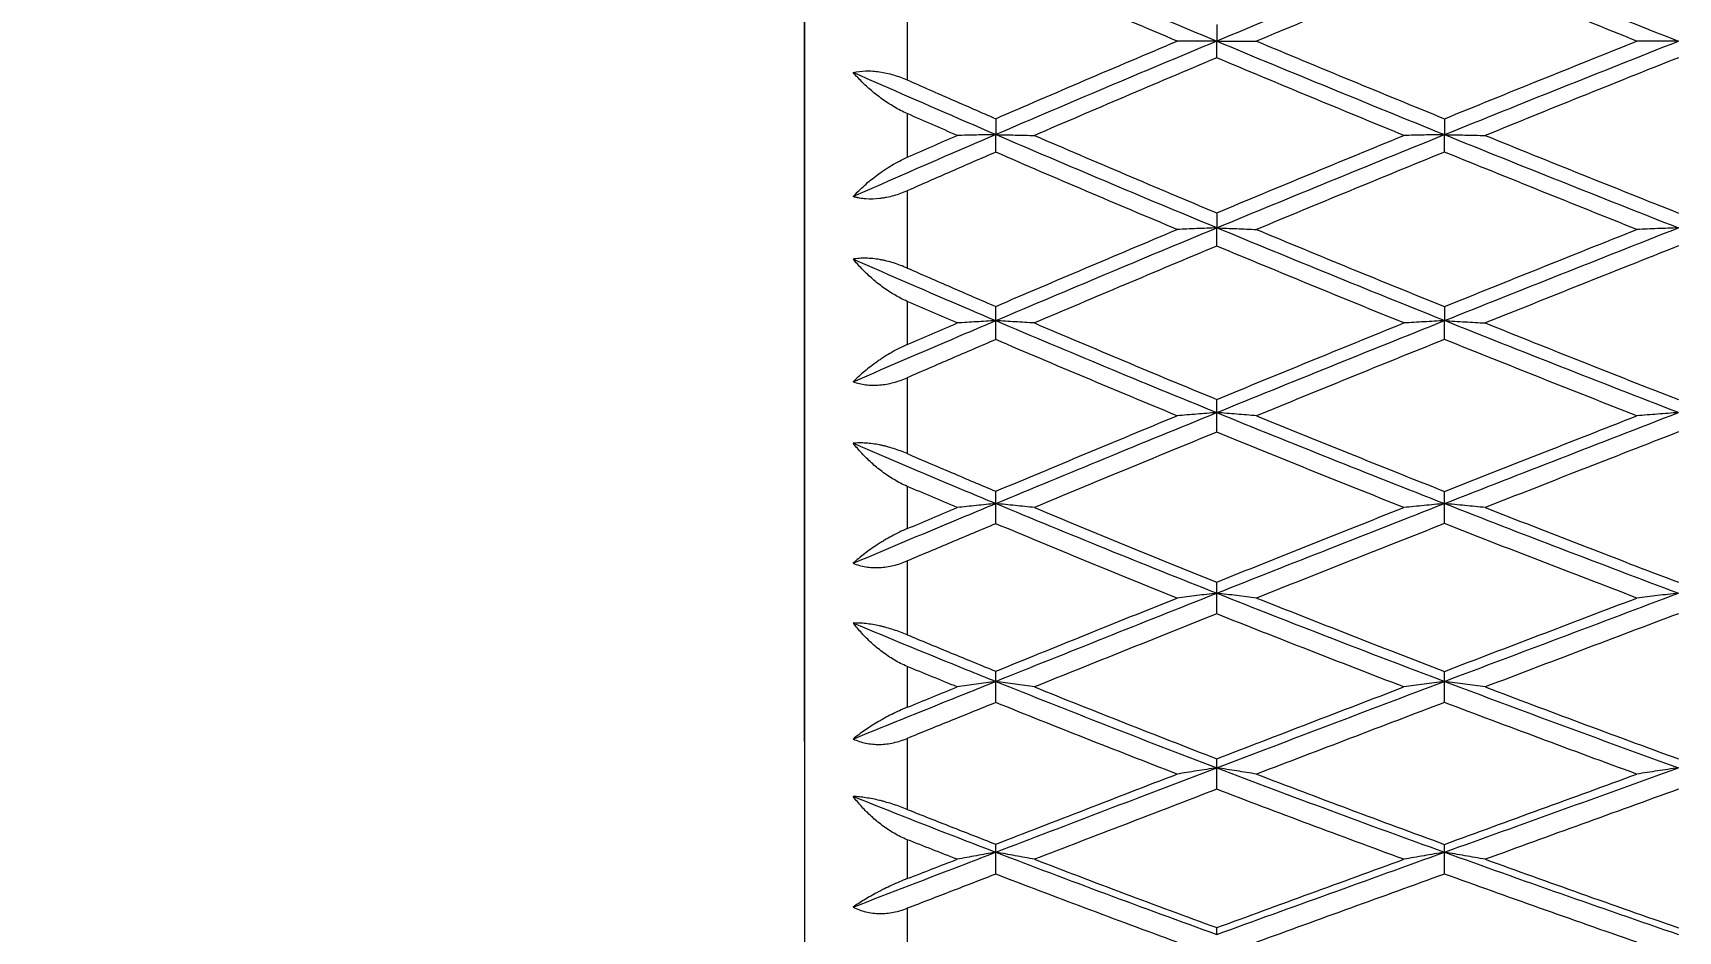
# Model space of a CAD drawing. Extents: x 6453 to 7582, y 0 to 827.
# Drawn here: x 6600.69 to 6616.67, y 208.62 to 217.34 of the extents above; entities that cross this region are included whole.
import ezdxf

# ---------------------------------------------------------------- set-up
doc = ezdxf.new("R2010")
doc.units = 0
doc.header["$LTSCALE"] = 30
doc.header["$MEASUREMENT"] = 0
doc.header["$PDMODE"] = 3
doc.header["$PDSIZE"] = -10
doc.layers.get('0').update_dxf_attribs({"linetype": 'CONTINUOUS'})
doc.layers.get('DEFPOINTS').update_dxf_attribs({"linetype": 'CONTINUOUS'})
doc.layers.add('1', color=7, linetype='CONTINUOUS')
doc.styles.add('Daelim Dimension', font='')
doc.styles.get('Daelim Dimension').set_extended_font_data('나눔고딕')
doc.dimstyles.new('DEFAULT', dxfattribs={"dimscale": 2, "dimtxt": 2, "dimasz": 2, "dimexe": 0, "dimexo": 2, "dimgap": 1, "dimtad": 1, "dimdec": 1, "dimzin": 9, "dimdsep": 46, "dimtxsty": 'Daelim Dimension', "dimcen": 0.5, "dimclrd": 252, "dimclre": 252, "dimclrt": 3, "dimadec": 1, "dimazin": 0, "dimtfac": 1, "dimtdec": 1, "dimtix": 1, "dimtmove": 0, "dimatfit": 3, "dimfxl": 1, "dimtolj": 1, "dimtzin": 1, "dimlwd": 9, "dimlwe": 9, "dimarcsym": 0})

# ---------------------------------------------------------------- blocks, each defined once
blk = doc.blocks.new('*D49')
at = {"color": 5, "lineweight": 9, "ltscale": 0.5, "transparency": 16777216}
for p, q in [((6677.333, 220.067), (6628.548, 268.005)), ((6604.922, 241.109), (6627.171, 263.751)), ((6649.476, 191.719), (6600.692, 239.657))]:
    blk.add_line(p, q, dxfattribs=at)
at = {"color": 5, "ltscale": 0.5, "transparency": 16777216}
for points in [[(6626.696, 264.218), (6627.647, 263.283), (6629.975, 266.604)], [(6604.446, 241.576), (6605.397, 240.641), (6602.118, 238.256)]]:
    blk.add_solid(points, dxfattribs=at)
at = {"layer": 'DEFPOINTS', "color": 0, "ltscale": 0.5, "transparency": 16777216}
for p in [(6629.975, 266.604), (6680.186, 217.263), (6652.329, 188.915)]:
    blk.add_point(p, dxfattribs=at)
at = {"color": 7, "ltscale": 0.5, "transparency": 16777216, "insert": (6610.763, 257.622), "char_height": 10, "attachment_point": 5, "rotation": 45.5011, "style": 'Daelim Dimension'}
blk.add_mtext('\\A1;40', dxfattribs=at)

msp = doc.modelspace()

# ---------------------------------------------------------------- linework, layer by layer
at = {"layer": '1', "color": 7, "linetype": 'Continuous', "lineweight": 18}
for p, q in [((6608.185, 233.763), (6608.185, 200.763)), ((6608.185, 210.463), (6608.185, 224.063))]:
    msp.add_line(p, q, dxfattribs=at)
for points in [[(6610.044, 218.171), (6610.748, 217.869), (6611.464, 217.566), (6612.19, 217.263)], [(6614.403, 218.171), (6613.655, 217.869), (6612.917, 217.566), (6612.19, 217.263)], [(6614.403, 218.171), (6615.15, 217.869), (6615.908, 217.566), (6616.675, 217.263)], [(6611.805, 217.263), (6611.511, 217.388), (6610.922, 217.638), (6610.336, 217.89), (6610.044, 218.016)], [(6614.403, 218.018), (6614.09, 217.89), (6613.473, 217.637), (6612.873, 217.387), (6612.577, 217.263)], [(6616.271, 217.263), (6615.961, 217.388), (6615.338, 217.638), (6614.715, 217.891), (6614.403, 218.018)], [(6612.19, 217.425), (6612.19, 217.398), (6612.19, 217.344), (6612.19, 217.29), (6612.19, 217.263)], [(6612.19, 217.263), (6611.464, 216.96), (6610.748, 216.658), (6610.044, 216.355)], [(6610.044, 216.51), (6610.328, 216.633), (6610.905, 216.882), (6611.502, 217.135), (6611.805, 217.263)], [(6612.19, 217.263), (6612.126, 217.263), (6611.997, 217.263), (6611.869, 217.263), (6611.805, 217.263)], [(6612.19, 217.101), (6612.19, 217.128), (6612.19, 217.182), (6612.19, 217.236), (6612.19, 217.263)], [(6612.19, 217.263), (6612.255, 217.263), (6612.384, 217.263), (6612.513, 217.263), (6612.577, 217.263)], [(6612.19, 217.263), (6612.917, 216.96), (6613.655, 216.658), (6614.403, 216.355)], [(6612.577, 217.263), (6612.881, 217.136), (6613.49, 216.883), (6614.098, 216.633), (6614.403, 216.509)], [(6614.403, 216.509), (6614.707, 216.633), (6615.323, 216.883), (6615.953, 217.136), (6616.271, 217.263)], [(6614.403, 216.355), (6615.15, 216.658), (6615.908, 216.96), (6616.675, 217.263)], [(6616.675, 217.263), (6616.607, 217.263), (6616.472, 217.263), (6616.338, 217.263), (6616.271, 217.263)], [(6612.19, 217.101), (6611.886, 216.973), (6611.286, 216.719), (6610.706, 216.47), (6610.42, 216.347)], [(6614.008, 216.347), (6613.705, 216.472), (6613.099, 216.721), (6612.493, 216.974), (6612.19, 217.101)], [(6616.675, 217.102), (6616.354, 216.975), (6615.721, 216.721), (6615.104, 216.471), (6614.799, 216.347)], [(6609.185, 216.559), (6609.14, 216.579), (6609.055, 216.623), (6608.939, 216.7), (6608.834, 216.782), (6608.742, 216.868), (6608.685, 216.928), (6608.658, 216.958)], [(6609.185, 216.886), (6609.328, 216.823), (6609.614, 216.697), (6609.901, 216.572), (6610.044, 216.51)], [(6609.669, 216.347), (6609.589, 216.383), (6609.427, 216.453), (6609.265, 216.524), (6609.185, 216.559)], [(6610.044, 216.51), (6610.044, 216.484), (6610.044, 216.433), (6610.044, 216.381), (6610.044, 216.355)], [(6614.403, 216.509), (6614.403, 216.483), (6614.403, 216.432), (6614.403, 216.381), (6614.403, 216.355)], [(6609.185, 216.136), (6609.265, 216.171), (6609.425, 216.241), (6609.588, 216.312), (6609.669, 216.347)], [(6610.044, 216.355), (6609.981, 216.354), (6609.856, 216.351), (6609.731, 216.349), (6609.669, 216.347)], [(6610.044, 216.185), (6610.044, 216.213), (6610.044, 216.27), (6610.044, 216.327), (6610.044, 216.355)], [(6612.19, 215.45), (6611.464, 215.751), (6610.748, 216.053), (6610.044, 216.355)], [(6610.044, 216.355), (6610.107, 216.354), (6610.232, 216.351), (6610.358, 216.349), (6610.42, 216.347)], [(6610.42, 216.347), (6610.714, 216.221), (6611.303, 215.969), (6611.894, 215.719), (6612.19, 215.595)], [(6612.19, 215.45), (6612.917, 215.751), (6613.655, 216.053), (6614.403, 216.355)], [(6612.19, 215.595), (6612.486, 215.719), (6613.084, 215.968), (6613.697, 216.22), (6614.008, 216.347)], [(6614.403, 216.355), (6614.336, 216.354), (6614.204, 216.351), (6614.073, 216.349), (6614.008, 216.347)], [(6614.403, 216.186), (6614.403, 216.214), (6614.403, 216.271), (6614.403, 216.327), (6614.403, 216.355)], [(6614.403, 216.355), (6615.15, 216.053), (6615.908, 215.751), (6616.675, 215.45)], [(6614.403, 216.355), (6614.469, 216.354), (6614.601, 216.351), (6614.733, 216.349), (6614.799, 216.347)], [(6614.799, 216.347), (6615.112, 216.22), (6615.738, 215.967), (6616.363, 215.718), (6616.675, 215.594)], [(6610.044, 216.185), (6609.898, 216.122), (6609.609, 215.996), (6609.325, 215.872), (6609.185, 215.81)], [(6611.805, 215.434), (6611.511, 215.558), (6610.922, 215.807), (6610.336, 216.058), (6610.044, 216.185)], [(6614.403, 216.186), (6614.091, 216.059), (6613.475, 215.806), (6612.874, 215.558), (6612.577, 215.434)], [(6616.271, 215.434), (6615.961, 215.558), (6615.338, 215.807), (6614.715, 216.059), (6614.403, 216.186)], [(6612.19, 215.595), (6612.19, 215.571), (6612.19, 215.522), (6612.19, 215.474), (6612.19, 215.45)], [(6610.044, 214.549), (6610.748, 214.848), (6611.464, 215.149), (6612.19, 215.45)], [(6610.044, 214.687), (6610.329, 214.809), (6610.908, 215.056), (6611.504, 215.307), (6611.805, 215.434)], [(6612.19, 215.45), (6612.126, 215.447), (6611.997, 215.442), (6611.869, 215.437), (6611.805, 215.434)], [(6612.19, 215.273), (6612.19, 215.302), (6612.19, 215.361), (6612.19, 215.42), (6612.19, 215.45)], [(6614.403, 214.549), (6613.655, 214.848), (6612.917, 215.149), (6612.19, 215.45)], [(6612.19, 215.45), (6612.255, 215.447), (6612.384, 215.442), (6612.513, 215.437), (6612.577, 215.434)], [(6612.577, 215.434), (6612.881, 215.307), (6613.49, 215.056), (6614.098, 214.808), (6614.403, 214.685)], [(6614.403, 214.549), (6615.15, 214.848), (6615.908, 215.149), (6616.675, 215.45)], [(6614.403, 214.685), (6614.707, 214.808), (6615.322, 215.056), (6615.952, 215.307), (6616.271, 215.434)], [(6616.675, 215.45), (6616.607, 215.447), (6616.472, 215.442), (6616.338, 215.437), (6616.271, 215.434)], [(6612.19, 215.273), (6611.887, 215.146), (6611.289, 214.895), (6610.707, 214.648), (6610.42, 214.526)], [(6614.008, 214.526), (6613.705, 214.649), (6613.099, 214.896), (6612.493, 215.147), (6612.19, 215.273)], [(6616.675, 215.274), (6616.354, 215.147), (6615.721, 214.896), (6615.103, 214.648), (6614.799, 214.526)], [(6609.185, 214.736), (6609.14, 214.755), (6609.055, 214.8), (6608.939, 214.877), (6608.834, 214.963), (6608.742, 215.052), (6608.685, 215.115), (6608.658, 215.147)], [(6609.185, 215.059), (6609.325, 214.998), (6609.609, 214.874), (6609.898, 214.749), (6610.044, 214.687)], [(6609.669, 214.526), (6609.588, 214.561), (6609.426, 214.631), (6609.265, 214.701), (6609.185, 214.736)], [(6610.044, 214.549), (6610.044, 214.572), (6610.044, 214.618), (6610.044, 214.664), (6610.044, 214.687)], [(6614.403, 214.685), (6614.403, 214.663), (6614.403, 214.617), (6614.403, 214.572), (6614.403, 214.549)], [(6609.185, 214.316), (6609.265, 214.351), (6609.426, 214.421), (6609.588, 214.491), (6609.669, 214.526)], [(6610.044, 214.549), (6609.981, 214.545), (6609.856, 214.537), (6609.731, 214.53), (6609.669, 214.526)], [(6610.044, 214.365), (6610.044, 214.396), (6610.044, 214.457), (6610.044, 214.518), (6610.044, 214.549)], [(6610.044, 214.549), (6610.748, 214.25), (6611.464, 213.952), (6612.19, 213.656)], [(6610.42, 214.526), (6610.358, 214.53), (6610.232, 214.537), (6610.107, 214.545), (6610.044, 214.549)], [(6610.42, 214.526), (6610.705, 214.404), (6611.285, 214.159), (6611.885, 213.909), (6612.19, 213.784)], [(6612.19, 213.656), (6612.917, 213.952), (6613.655, 214.25), (6614.403, 214.549)], [(6612.19, 213.784), (6612.486, 213.905), (6613.084, 214.15), (6613.697, 214.4), (6614.008, 214.526)], [(6614.403, 214.549), (6614.336, 214.545), (6614.204, 214.537), (6614.073, 214.53), (6614.008, 214.526)], [(6614.403, 214.366), (6614.403, 214.397), (6614.403, 214.458), (6614.403, 214.519), (6614.403, 214.549)], [(6616.675, 213.656), (6615.908, 213.952), (6615.15, 214.25), (6614.403, 214.549)], [(6614.403, 214.549), (6614.469, 214.545), (6614.601, 214.537), (6614.733, 214.53), (6614.799, 214.526)], [(6614.799, 214.526), (6615.112, 214.4), (6615.738, 214.15), (6616.363, 213.904), (6616.675, 213.782)], [(6610.044, 214.365), (6609.899, 214.303), (6609.61, 214.179), (6609.326, 214.056), (6609.185, 213.995)], [(6611.805, 213.625), (6611.505, 213.749), (6610.912, 213.996), (6610.331, 214.242), (6610.044, 214.365)], [(6614.403, 214.366), (6614.091, 214.241), (6613.475, 213.992), (6612.874, 213.746), (6612.577, 213.625)], [(6616.271, 213.625), (6615.961, 213.746), (6615.338, 213.991), (6614.715, 214.241), (6614.403, 214.366)], [(6610.044, 212.773), (6610.748, 213.065), (6611.464, 213.36), (6612.19, 213.656)], [(6612.19, 213.656), (6612.126, 213.651), (6611.997, 213.64), (6611.869, 213.63), (6611.805, 213.625)], [(6612.19, 213.656), (6612.19, 213.677), (6612.19, 213.72), (6612.19, 213.762), (6612.19, 213.784)], [(6612.19, 213.466), (6612.19, 213.498), (6612.19, 213.561), (6612.19, 213.624), (6612.19, 213.656)], [(6612.19, 213.656), (6612.917, 213.36), (6613.655, 213.065), (6614.403, 212.773)], [(6612.577, 213.625), (6612.513, 213.63), (6612.384, 213.64), (6612.255, 213.651), (6612.19, 213.656)], [(6614.403, 212.773), (6615.15, 213.065), (6615.908, 213.36), (6616.675, 213.656)], [(6616.675, 213.656), (6616.607, 213.651), (6616.472, 213.64), (6616.338, 213.63), (6616.271, 213.625)], [(6610.044, 212.892), (6610.329, 213.011), (6610.908, 213.253), (6611.503, 213.5), (6611.805, 213.625)], [(6612.577, 213.625), (6612.871, 213.505), (6613.469, 213.262), (6614.088, 213.015), (6614.403, 212.89)], [(6614.403, 212.89), (6614.705, 213.01), (6615.318, 213.251), (6615.951, 213.499), (6616.271, 213.625)], [(6609.185, 212.939), (6609.14, 212.958), (6609.055, 213.003), (6608.939, 213.081), (6608.834, 213.168), (6608.742, 213.26), (6608.685, 213.325), (6608.658, 213.358)], [(6612.19, 213.466), (6611.887, 213.342), (6611.289, 213.095), (6610.707, 212.854), (6610.42, 212.734)], [(6614.008, 212.734), (6613.698, 212.857), (6613.084, 213.102), (6612.486, 213.345), (6612.19, 213.466)], [(6616.675, 213.468), (6616.352, 213.342), (6615.717, 213.094), (6615.101, 212.853), (6614.799, 212.734)], [(6609.185, 213.257), (6609.326, 213.196), (6609.611, 213.074), (6609.899, 212.953), (6610.044, 212.892)], [(6609.669, 212.734), (6609.588, 212.768), (6609.426, 212.837), (6609.265, 212.905), (6609.185, 212.939)], [(6610.044, 212.773), (6610.044, 212.793), (6610.044, 212.832), (6610.044, 212.872), (6610.044, 212.892)], [(6614.403, 212.773), (6614.403, 212.792), (6614.403, 212.831), (6614.403, 212.871), (6614.403, 212.89)], [(6609.185, 212.529), (6609.265, 212.563), (6609.426, 212.631), (6609.588, 212.7), (6609.669, 212.734)], [(6610.044, 212.773), (6609.981, 212.766), (6609.856, 212.753), (6609.731, 212.74), (6609.669, 212.734)], [(6610.044, 212.577), (6610.044, 212.609), (6610.044, 212.675), (6610.044, 212.74), (6610.044, 212.773)], [(6610.044, 212.773), (6610.748, 212.48), (6611.464, 212.19), (6612.19, 211.902)], [(6610.42, 212.734), (6610.358, 212.74), (6610.232, 212.753), (6610.107, 212.766), (6610.044, 212.773)], [(6610.42, 212.734), (6610.708, 212.614), (6611.291, 212.373), (6611.888, 212.131), (6612.19, 212.01)], [(6612.19, 211.902), (6612.917, 212.19), (6613.655, 212.48), (6614.403, 212.773)], [(6612.19, 212.01), (6612.485, 212.128), (6613.083, 212.367), (6613.697, 212.611), (6614.008, 212.734)], [(6614.403, 212.773), (6614.336, 212.766), (6614.204, 212.753), (6614.073, 212.74), (6614.008, 212.734)], [(6614.403, 212.578), (6614.403, 212.611), (6614.403, 212.676), (6614.403, 212.74), (6614.403, 212.773)], [(6614.403, 212.773), (6615.15, 212.48), (6615.908, 212.19), (6616.675, 211.902)], [(6614.799, 212.734), (6614.733, 212.74), (6614.601, 212.753), (6614.469, 212.766), (6614.403, 212.773)], [(6614.799, 212.734), (6615.101, 212.615), (6615.716, 212.375), (6616.352, 212.131), (6616.675, 212.009)], [(6610.044, 212.577), (6609.899, 212.516), (6609.61, 212.395), (6609.326, 212.275), (6609.185, 212.216)], [(6611.805, 211.855), (6611.505, 211.976), (6610.91, 212.217), (6610.33, 212.457), (6610.044, 212.577)], [(6614.403, 212.578), (6614.09, 212.455), (6613.474, 212.212), (6612.873, 211.973), (6612.577, 211.855)], [(6616.271, 211.855), (6615.952, 211.977), (6615.321, 212.219), (6614.706, 212.459), (6614.403, 212.578)], [(6610.044, 211.046), (6610.748, 211.328), (6611.464, 211.614), (6612.19, 211.902)], [(6612.19, 211.902), (6612.126, 211.894), (6611.997, 211.879), (6611.869, 211.863), (6611.805, 211.855)], [(6612.19, 211.902), (6612.19, 211.92), (6612.19, 211.956), (6612.19, 211.992), (6612.19, 212.01)], [(6612.19, 211.701), (6612.19, 211.735), (6612.19, 211.802), (6612.19, 211.868), (6612.19, 211.902)], [(6612.19, 211.902), (6612.917, 211.614), (6613.655, 211.328), (6614.403, 211.046)], [(6612.577, 211.855), (6612.513, 211.863), (6612.384, 211.879), (6612.255, 211.894), (6612.19, 211.902)], [(6614.403, 211.046), (6615.15, 211.328), (6615.908, 211.614), (6616.675, 211.902)], [(6616.675, 211.902), (6616.607, 211.894), (6616.472, 211.879), (6616.338, 211.863), (6616.271, 211.855)], [(6610.044, 211.144), (6610.328, 211.26), (6610.905, 211.493), (6611.502, 211.734), (6611.805, 211.855)], [(6612.577, 211.855), (6612.873, 211.738), (6613.474, 211.501), (6614.09, 211.262), (6614.403, 211.143)], [(6614.403, 211.143), (6614.708, 211.26), (6615.325, 211.495), (6615.954, 211.735), (6616.271, 211.855)], [(6609.185, 211.19), (6609.14, 211.209), (6609.055, 211.252), (6608.939, 211.331), (6608.834, 211.419), (6608.742, 211.512), (6608.685, 211.579), (6608.658, 211.612)], [(6612.19, 211.701), (6611.886, 211.58), (6611.286, 211.34), (6610.706, 211.107), (6610.42, 210.992)], [(6614.008, 210.992), (6613.697, 211.111), (6613.084, 211.348), (6612.486, 211.584), (6612.19, 211.701)], [(6616.675, 211.703), (6616.362, 211.585), (6615.736, 211.348), (6615.111, 211.111), (6614.799, 210.992)], [(6609.185, 211.498), (6609.326, 211.439), (6609.611, 211.321), (6609.899, 211.203), (6610.044, 211.144)], [(6609.669, 210.992), (6609.588, 211.025), (6609.426, 211.091), (6609.265, 211.157), (6609.185, 211.19)], [(6610.044, 211.046), (6610.044, 211.062), (6610.044, 211.095), (6610.044, 211.128), (6610.044, 211.144)], [(6614.403, 211.046), (6614.403, 211.062), (6614.403, 211.094), (6614.403, 211.127), (6614.403, 211.143)], [(6609.185, 210.794), (6609.265, 210.827), (6609.425, 210.892), (6609.588, 210.959), (6609.669, 210.992)], [(6610.044, 211.046), (6609.981, 211.037), (6609.856, 211.019), (6609.731, 211.001), (6609.669, 210.992)], [(6610.044, 210.84), (6610.044, 210.874), (6610.044, 210.943), (6610.044, 211.011), (6610.044, 211.046)], [(6610.044, 211.046), (6610.748, 210.763), (6611.464, 210.483), (6612.19, 210.206)], [(6610.42, 210.992), (6610.358, 211.001), (6610.232, 211.019), (6610.107, 211.037), (6610.044, 211.046)], [(6610.42, 210.992), (6610.707, 210.876), (6611.29, 210.644), (6611.887, 210.411), (6612.19, 210.294)], [(6612.19, 210.206), (6612.917, 210.483), (6613.655, 210.763), (6614.403, 211.046)], [(6612.19, 210.294), (6612.487, 210.408), (6613.087, 210.639), (6613.699, 210.874), (6614.008, 210.992)], [(6614.403, 211.046), (6614.336, 211.037), (6614.204, 211.019), (6614.073, 211.001), (6614.008, 210.992)], [(6614.403, 210.841), (6614.403, 210.875), (6614.403, 210.944), (6614.403, 211.012), (6614.403, 211.046)], [(6614.403, 211.046), (6615.15, 210.763), (6615.908, 210.483), (6616.675, 210.206)], [(6614.799, 210.992), (6614.733, 211.001), (6614.601, 211.019), (6614.469, 211.037), (6614.403, 211.046)], [(6614.799, 210.992), (6615.103, 210.876), (6615.72, 210.644), (6616.354, 210.41), (6616.675, 210.293)], [(6610.044, 210.84), (6609.898, 210.781), (6609.609, 210.664), (6609.325, 210.549), (6609.185, 210.492)], [(6611.805, 210.145), (6611.504, 210.262), (6610.909, 210.494), (6610.33, 210.725), (6610.044, 210.84)], [(6614.403, 210.841), (6614.098, 210.725), (6613.489, 210.493), (6612.881, 210.261), (6612.577, 210.145)], [(6616.271, 210.145), (6615.952, 210.262), (6615.32, 210.495), (6614.706, 210.726), (6614.403, 210.841)], [(6610.044, 209.387), (6610.748, 209.656), (6611.464, 209.93), (6612.19, 210.206)], [(6610.044, 209.464), (6610.331, 209.575), (6610.912, 209.8), (6611.505, 210.03), (6611.805, 210.145)], [(6612.19, 210.206), (6612.126, 210.196), (6611.997, 210.176), (6611.869, 210.156), (6611.805, 210.145)], [(6612.19, 210.206), (6612.19, 210.221), (6612.19, 210.25), (6612.19, 210.279), (6612.19, 210.294)], [(6612.19, 209.998), (6612.19, 210.032), (6612.19, 210.102), (6612.19, 210.172), (6612.19, 210.206)], [(6612.19, 210.206), (6612.917, 209.93), (6613.655, 209.656), (6614.403, 209.387)], [(6612.577, 210.145), (6612.513, 210.156), (6612.384, 210.176), (6612.255, 210.196), (6612.19, 210.206)], [(6612.577, 210.145), (6612.873, 210.032), (6613.473, 209.805), (6614.09, 209.577), (6614.403, 209.463)], [(6614.403, 209.387), (6615.15, 209.656), (6615.908, 209.93), (6616.675, 210.206)], [(6614.403, 209.463), (6614.714, 209.576), (6615.336, 209.804), (6615.959, 210.031), (6616.271, 210.145)], [(6616.675, 210.206), (6616.607, 210.196), (6616.472, 210.176), (6616.338, 210.156), (6616.271, 210.145)], [(6612.19, 209.998), (6611.894, 209.884), (6611.302, 209.657), (6610.714, 209.431), (6610.42, 209.318)], [(6614.008, 209.318), (6613.697, 209.432), (6613.083, 209.659), (6612.485, 209.885), (6612.19, 209.998)], [(6616.675, 209.999), (6616.362, 209.885), (6615.736, 209.658), (6615.111, 209.432), (6614.799, 209.318)], [(6609.185, 209.508), (6609.14, 209.526), (6609.055, 209.568), (6608.939, 209.646), (6608.834, 209.733), (6608.742, 209.827), (6608.685, 209.894), (6608.658, 209.929)], [(6609.185, 209.802), (6609.326, 209.746), (6609.61, 209.634), (6609.899, 209.521), (6610.044, 209.464)], [(6609.669, 209.318), (6609.588, 209.35), (6609.426, 209.413), (6609.265, 209.477), (6609.185, 209.508)], [(6610.044, 209.387), (6609.981, 209.375), (6609.856, 209.353), (6609.731, 209.33), (6609.669, 209.318)], [(6610.044, 209.387), (6610.044, 209.399), (6610.044, 209.425), (6610.044, 209.451), (6610.044, 209.464)], [(6610.044, 209.174), (6610.044, 209.209), (6610.044, 209.28), (6610.044, 209.351), (6610.044, 209.387)], [(6610.044, 209.387), (6610.748, 209.117), (6611.464, 208.851), (6612.19, 208.588)], [(6610.42, 209.318), (6610.358, 209.33), (6610.232, 209.353), (6610.107, 209.375), (6610.044, 209.387)], [(6612.19, 208.588), (6612.917, 208.851), (6613.655, 209.117), (6614.403, 209.387)], [(6614.403, 209.387), (6614.336, 209.375), (6614.204, 209.353), (6614.073, 209.33), (6614.008, 209.318)], [(6614.403, 209.387), (6614.403, 209.399), (6614.403, 209.425), (6614.403, 209.45), (6614.403, 209.463)], [(6614.403, 209.175), (6614.403, 209.21), (6614.403, 209.281), (6614.403, 209.351), (6614.403, 209.387)], [(6614.403, 209.387), (6615.15, 209.117), (6615.908, 208.851), (6616.675, 208.588)], [(6614.799, 209.318), (6614.733, 209.33), (6614.601, 209.353), (6614.469, 209.375), (6614.403, 209.387)], [(6609.185, 209.13), (6609.265, 209.161), (6609.426, 209.224), (6609.588, 209.287), (6609.669, 209.318)], [(6610.42, 209.318), (6610.707, 209.208), (6611.288, 208.987), (6611.887, 208.765), (6612.19, 208.654)], [(6612.19, 208.654), (6612.492, 208.764), (6613.097, 208.986), (6613.704, 209.207), (6614.008, 209.318)], [(6614.799, 209.318), (6615.103, 209.208), (6615.72, 208.987), (6616.353, 208.764), (6616.675, 208.653)], [(6610.044, 209.174), (6609.9, 209.118), (6609.614, 209.008), (6609.328, 208.897), (6609.185, 208.842)], [(6611.805, 208.513), (6611.503, 208.624), (6610.907, 208.845), (6610.329, 209.064), (6610.044, 209.174)], [(6614.403, 209.175), (6614.098, 209.064), (6613.489, 208.844), (6612.881, 208.623), (6612.577, 208.513)], [(6616.271, 208.513), (6615.951, 208.624), (6615.32, 208.845), (6614.706, 209.065), (6614.403, 209.175)], [(6612.19, 208.588), (6612.19, 208.599), (6612.19, 208.621), (6612.19, 208.643), (6612.19, 208.654)]]:
    msp.add_open_spline(points, degree=3, dxfattribs=at)
at = {"layer": '1', "color": 7, "linetype": 'Continuous', "lineweight": 13}
for points, weights in [([(6609.185, 217.641), (6609.185, 217.263), (6609.185, 216.886)], [1, 0.999767428635, 1]), ([(6609.185, 216.559), (6609.185, 216.347), (6609.185, 216.136)], [1, 0.999926457479, 1]), ([(6609.185, 215.81), (6609.185, 215.434), (6609.185, 215.059)], [1, 0.999767428635, 1]), ([(6609.185, 214.736), (6609.185, 214.525), (6609.185, 214.316)], [1, 0.999926457479, 1]), ([(6609.185, 213.995), (6609.185, 213.624), (6609.185, 213.257)], [1, 0.999767428635, 1]), ([(6609.185, 212.939), (6609.185, 212.734), (6609.185, 212.529)], [1, 0.999926457479, 1]), ([(6609.185, 212.216), (6609.185, 211.854), (6609.185, 211.498)], [1, 0.999767428635, 1]), ([(6609.185, 211.19), (6609.185, 210.991), (6609.185, 210.794)], [1, 0.999926457479, 1]), ([(6609.185, 210.492), (6609.185, 210.144), (6609.185, 209.802)], [1, 0.999767428635, 1]), ([(6609.185, 209.508), (6609.185, 209.318), (6609.185, 209.13)], [1, 0.999926457479, 1]), ([(6609.185, 208.842), (6609.185, 208.511), (6609.185, 208.188)], [1, 0.999767428635, 1])]:
    msp.add_rational_spline(points, weights, degree=2, dxfattribs=at)
at = {"layer": '1', "color": 7, "linetype": 'Continuous', "lineweight": 18}
for points, knots in [([(6608.658, 216.958), (6608.698, 216.967), (6608.739, 216.972), (6608.804, 216.974), (6608.826, 216.974), (6608.871, 216.971), (6608.893, 216.969), (6608.961, 216.959), (6609.006, 216.949), (6609.074, 216.928), (6609.097, 216.921), (6609.141, 216.904), (6609.163, 216.895), (6609.185, 216.886)], [0, 0, 0, 0, 0.25, 0.25, 0.375, 0.375, 0.5, 0.5, 0.75, 0.75, 0.875, 0.875, 1, 1, 1, 1]), ([(6610.044, 216.355), (6609.947, 216.397), (6609.481, 216.598), (6609.02, 216.799), (6608.658, 216.958)], [0, 0, 0, 0, 0.20677, 1, 1, 1, 1]), ([(6610.044, 216.355), (6609.947, 216.314), (6609.481, 216.113), (6609.02, 215.912), (6608.658, 215.753)], [0, 0, 0, 0, 0.20677, 1, 1, 1, 1]), ([(6608.658, 215.753), (6608.693, 215.791), (6608.731, 215.827), (6608.809, 215.898), (6608.851, 215.932), (6608.916, 215.981), (6608.939, 215.997), (6608.986, 216.028), (6609.009, 216.043), (6609.082, 216.086), (6609.132, 216.112), (6609.185, 216.136)], [0, 0, 0, 0, 0.25, 0.25, 0.5, 0.5, 0.625, 0.625, 0.75, 0.75, 1, 1, 1, 1]), ([(6609.185, 215.81), (6609.141, 215.791), (6609.097, 215.774), (6609.03, 215.755), (6609.007, 215.75), (6608.973, 215.743), (6608.962, 215.741), (6608.939, 215.737), (6608.927, 215.736), (6608.871, 215.729), (6608.826, 215.728), (6608.762, 215.733), (6608.741, 215.735), (6608.709, 215.741), (6608.699, 215.743), (6608.678, 215.748), (6608.668, 215.751), (6608.658, 215.753)], [0, 0, 0, 0, 0.25, 0.25, 0.375, 0.375, 0.4375, 0.4375, 0.5, 0.5, 0.75, 0.75, 0.875, 0.875, 0.9375, 0.9375, 1, 1, 1, 1]), ([(6609.185, 215.059), (6609.141, 215.078), (6609.097, 215.095), (6609.03, 215.116), (6609.007, 215.122), (6608.973, 215.13), (6608.962, 215.133), (6608.939, 215.138), (6608.927, 215.14), (6608.871, 215.15), (6608.826, 215.154), (6608.762, 215.155), (6608.741, 215.155), (6608.709, 215.153), (6608.699, 215.152), (6608.678, 215.149), (6608.668, 215.148), (6608.658, 215.147)], [0, 0, 0, 0, 0.25, 0.25, 0.375, 0.375, 0.4375, 0.4375, 0.5, 0.5, 0.75, 0.75, 0.875, 0.875, 0.9375, 0.9375, 1, 1, 1, 1]), ([(6608.658, 215.147), (6609.02, 214.988), (6609.481, 214.789), (6609.947, 214.59), (6610.044, 214.549)], [0, 0, 0, 0, 0.79323, 1, 1, 1, 1]), ([(6608.658, 213.955), (6609.02, 214.112), (6609.481, 214.31), (6609.947, 214.508), (6610.044, 214.549)], [0, 0, 0, 0, 0.79323, 1, 1, 1, 1]), ([(6609.185, 214.316), (6609.132, 214.293), (6609.082, 214.268), (6609.01, 214.227), (6608.986, 214.213), (6608.951, 214.191), (6608.94, 214.183), (6608.917, 214.168), (6608.906, 214.16), (6608.851, 214.121), (6608.809, 214.089), (6608.731, 214.023), (6608.693, 213.99), (6608.658, 213.955)], [0, 0, 0, 0, 0.25, 0.25, 0.375, 0.375, 0.4375, 0.4375, 0.5, 0.5, 0.75, 0.75, 1, 1, 1, 1]), ([(6608.658, 213.955), (6608.698, 213.941), (6608.739, 213.932), (6608.804, 213.924), (6608.826, 213.922), (6608.871, 213.922), (6608.893, 213.922), (6608.961, 213.928), (6609.006, 213.936), (6609.074, 213.954), (6609.097, 213.961), (6609.141, 213.977), (6609.163, 213.985), (6609.185, 213.995)], [0, 0, 0, 0, 0.25, 0.25, 0.375, 0.375, 0.5, 0.5, 0.75, 0.75, 0.875, 0.875, 1, 1, 1, 1]), ([(6609.185, 213.257), (6609.141, 213.275), (6609.097, 213.292), (6609.03, 213.313), (6609.007, 213.32), (6608.973, 213.329), (6608.962, 213.332), (6608.939, 213.337), (6608.927, 213.339), (6608.871, 213.351), (6608.826, 213.357), (6608.762, 213.361), (6608.741, 213.361), (6608.709, 213.361), (6608.699, 213.361), (6608.678, 213.36), (6608.668, 213.359), (6608.658, 213.358)], [0, 0, 0, 0, 0.25, 0.25, 0.375, 0.375, 0.4375, 0.4375, 0.5, 0.5, 0.75, 0.75, 0.875, 0.875, 0.9375, 0.9375, 1, 1, 1, 1]), ([(6608.658, 213.358), (6609.02, 213.203), (6609.481, 213.007), (6609.947, 212.813), (6610.044, 212.773)], [0, 0, 0, 0, 0.79323, 1, 1, 1, 1]), ([(6608.658, 212.193), (6609.02, 212.345), (6609.481, 212.539), (6609.947, 212.733), (6610.044, 212.773)], [0, 0, 0, 0, 0.79323, 1, 1, 1, 1]), ([(6609.185, 212.529), (6609.132, 212.507), (6609.082, 212.483), (6609.01, 212.444), (6608.986, 212.43), (6608.951, 212.409), (6608.94, 212.402), (6608.917, 212.388), (6608.906, 212.381), (6608.851, 212.345), (6608.809, 212.315), (6608.731, 212.255), (6608.693, 212.224), (6608.658, 212.193)], [0, 0, 0, 0, 0.25, 0.25, 0.375, 0.375, 0.4375, 0.4375, 0.5, 0.5, 0.75, 0.75, 1, 1, 1, 1]), ([(6608.658, 212.193), (6608.698, 212.177), (6608.739, 212.165), (6608.804, 212.154), (6608.826, 212.152), (6608.871, 212.15), (6608.893, 212.15), (6608.961, 212.153), (6609.006, 212.16), (6609.074, 212.177), (6609.097, 212.183), (6609.141, 212.198), (6609.163, 212.206), (6609.185, 212.216)], [0, 0, 0, 0, 0.25, 0.25, 0.375, 0.375, 0.5, 0.5, 0.75, 0.75, 0.875, 0.875, 1, 1, 1, 1]), ([(6609.185, 211.498), (6609.141, 211.516), (6609.097, 211.532), (6609.03, 211.554), (6609.007, 211.561), (6608.973, 211.57), (6608.962, 211.573), (6608.939, 211.579), (6608.927, 211.582), (6608.871, 211.595), (6608.826, 211.602), (6608.762, 211.609), (6608.741, 211.611), (6608.709, 211.612), (6608.699, 211.612), (6608.678, 211.613), (6608.668, 211.613), (6608.658, 211.612)], [0, 0, 0, 0, 0.25, 0.25, 0.375, 0.375, 0.4375, 0.4375, 0.5, 0.5, 0.75, 0.75, 0.875, 0.875, 0.9375, 0.9375, 1, 1, 1, 1]), ([(6608.658, 211.612), (6609.02, 211.462), (6609.481, 211.272), (6609.947, 211.084), (6610.044, 211.046)], [0, 0, 0, 0, 0.79323, 1, 1, 1, 1]), ([(6608.658, 210.486), (6609.02, 210.633), (6609.481, 210.819), (6609.947, 211.007), (6610.044, 211.046)], [0, 0, 0, 0, 0.79323, 1, 1, 1, 1]), ([(6609.185, 210.794), (6609.132, 210.773), (6609.082, 210.75), (6609.01, 210.713), (6608.986, 210.701), (6608.951, 210.682), (6608.94, 210.675), (6608.917, 210.662), (6608.906, 210.656), (6608.851, 210.623), (6608.809, 210.596), (6608.731, 210.542), (6608.693, 210.514), (6608.658, 210.486)], [0, 0, 0, 0, 0.25, 0.25, 0.375, 0.375, 0.4375, 0.4375, 0.5, 0.5, 0.75, 0.75, 1, 1, 1, 1]), ([(6608.658, 210.486), (6608.698, 210.468), (6608.739, 210.454), (6608.804, 210.441), (6608.826, 210.438), (6608.871, 210.434), (6608.893, 210.433), (6608.961, 210.434), (6609.006, 210.44), (6609.074, 210.455), (6609.097, 210.461), (6609.141, 210.475), (6609.163, 210.483), (6609.185, 210.492)], [0, 0, 0, 0, 0.25, 0.25, 0.375, 0.375, 0.5, 0.5, 0.75, 0.75, 0.875, 0.875, 1, 1, 1, 1]), ([(6608.658, 209.929), (6609.02, 209.784), (6609.481, 209.603), (6609.947, 209.424), (6610.044, 209.387)], [0, 0, 0, 0, 0.79323, 1, 1, 1, 1]), ([(6609.185, 209.802), (6609.141, 209.82), (6609.097, 209.836), (6609.03, 209.858), (6609.007, 209.865), (6608.973, 209.874), (6608.962, 209.878), (6608.939, 209.884), (6608.927, 209.887), (6608.871, 209.9), (6608.826, 209.909), (6608.762, 209.919), (6608.741, 209.922), (6608.709, 209.925), (6608.699, 209.926), (6608.678, 209.928), (6608.668, 209.928), (6608.658, 209.929)], [0, 0, 0, 0, 0.25, 0.25, 0.375, 0.375, 0.4375, 0.4375, 0.5, 0.5, 0.75, 0.75, 0.875, 0.875, 0.9375, 0.9375, 1, 1, 1, 1]), ([(6608.658, 208.854), (6609.02, 208.993), (6609.481, 209.171), (6609.947, 209.349), (6610.044, 209.387)], [0, 0, 0, 0, 0.79323, 1, 1, 1, 1]), ([(6609.185, 209.13), (6609.132, 209.109), (6609.082, 209.088), (6609.01, 209.054), (6608.986, 209.043), (6608.951, 209.026), (6608.94, 209.02), (6608.917, 209.008), (6608.906, 209.002), (6608.851, 208.973), (6608.809, 208.949), (6608.731, 208.902), (6608.693, 208.878), (6608.658, 208.854)], [0, 0, 0, 0, 0.25, 0.25, 0.375, 0.375, 0.4375, 0.4375, 0.5, 0.5, 0.75, 0.75, 1, 1, 1, 1]), ([(6608.658, 208.854), (6608.698, 208.834), (6608.739, 208.818), (6608.804, 208.802), (6608.826, 208.798), (6608.871, 208.793), (6608.893, 208.791), (6608.961, 208.79), (6609.006, 208.795), (6609.074, 208.808), (6609.097, 208.813), (6609.141, 208.826), (6609.163, 208.834), (6609.185, 208.842)], [0, 0, 0, 0, 0.25, 0.25, 0.375, 0.375, 0.5, 0.5, 0.75, 0.75, 0.875, 0.875, 1, 1, 1, 1])]:
    msp.add_open_spline(points, degree=3, knots=knots, dxfattribs=at)

# ---------------------------------------------------------------- dimensions: what is measured, and where the dimension line sits
at = {"color": 5, "ltscale": 0.5}
dim = msp.add_aligned_dim(p1=(6652.329, 188.915), p2=(6680.186, 217.263), distance=70.396, dimstyle='DEFAULT', override={"dimtxt": 5, "dimexe": 1, "dimdec": 0, "dimclrd": 5, "dimclre": 5, "dimclrt": 7}, dxfattribs=at)
dim.commit()
dim.dimension.update_dxf_attribs({"geometry": '*D49', "text_midpoint": (6610.763, 257.622)})

doc.saveas('drawing.dxf')
